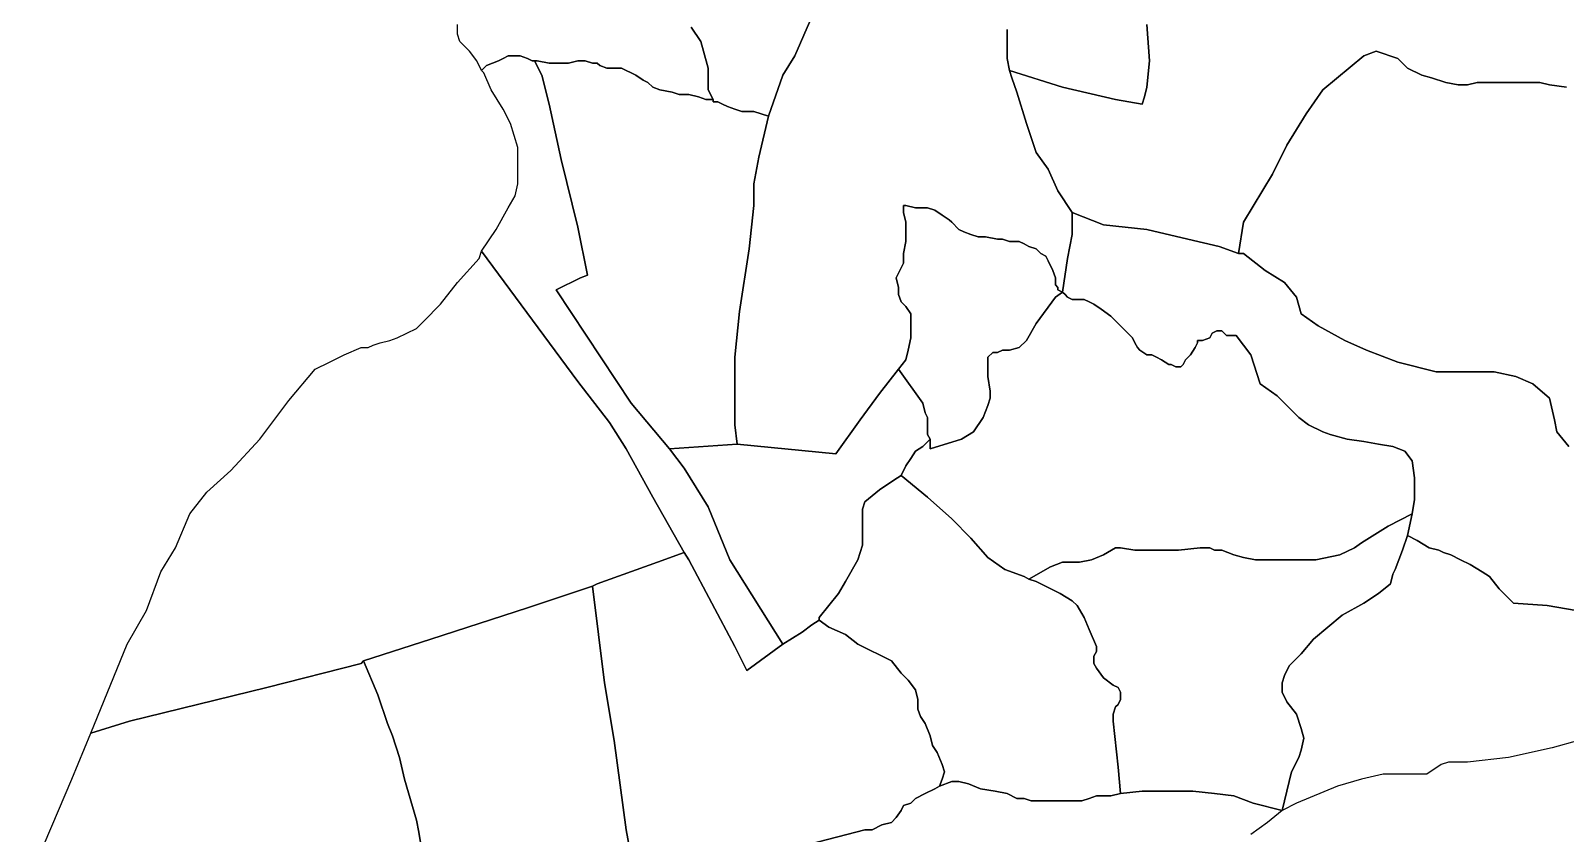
# Model space of a CAD drawing. Extents: x 44 to 244, y 26 to 170.
# Drawn here: x 92.3 to 146.2, y 92.1 to 120.3 of the extents above; entities that cross this region are included whole.
import ezdxf

# ---------------------------------------------------------------- set-up
doc = ezdxf.new("R2010")
doc.units = 0
doc.layers.add('BORO', color=7, linetype='CONTINUOUS')

msp = doc.modelspace()

# ---------------------------------------------------------------- linework, layer by layer
at = {"layer": 'BORO', "color": 2}
for points in [[(116.251937, 117.846556), (115.997926, 117.846556), (115.743916, 117.93123), (115.405235, 118.015904), (115.066554, 118.015904), (114.812547, 118.100581), (114.389196, 118.185255), (114.135186, 118.269928), (113.965845, 118.439279), (113.796505, 118.523953), (113.542494, 118.693304), (113.373154, 118.777978), (113.203817, 118.862651), (113.034477, 118.947329), (112.780466, 118.947329), (112.526456, 118.947329), (112.272445, 119.032002), (112.187775, 119.116676), (112.018434, 119.116676), (111.764424, 119.201353), (111.510417, 119.201353), (111.171736, 119.116676), (110.748385, 119.116676), (110.494374, 119.116676), (110.071023, 119.201353), (109.986353, 119.201353), (109.901683, 119.201353), (109.732346, 119.286027), (109.478336, 119.370701), (109.308995, 119.370701), (109.054985, 119.370701), (108.885644, 119.286027), (108.716304, 119.201353), (108.292953, 119.032002), (108.123616, 118.862651), (107.954276, 119.201353), (107.700265, 119.540052), (107.446254, 119.794076), (107.361584, 119.87875), (107.276914, 120.132775), (107.276914, 120.471473)], [(115.489905, 120.3868), (115.828586, 119.87875), (115.913256, 119.540052), (116.082597, 118.947329), (116.082597, 118.185255), (116.251937, 117.846556), (116.251937, 117.761879), (116.421277, 117.761879), (116.590618, 117.677205), (116.759955, 117.592531), (117.013965, 117.507854), (117.267976, 117.42318), (117.437316, 117.42318), (117.691327, 117.42318), (117.945337, 117.338507), (118.199348, 117.253833), (117.860667, 115.814359), (117.691327, 114.882937), (117.691327, 114.120863), (117.521986, 112.596715), (117.183306, 110.39517), (117.013965, 108.786348), (117.013965, 106.415455), (117.098636, 105.738055), (114.727877, 105.568704), (113.373154, 107.177526), (110.748385, 111.157244), (111.595087, 111.58062), (111.849094, 111.665293), (111.510417, 113.358789), (110.917725, 115.729685), (110.494374, 117.677205), (110.240364, 118.693304), (109.986353, 119.201353), (110.071023, 119.201353), (110.494374, 119.116676), (110.748385, 119.116676), (111.171736, 119.116676), (111.510417, 119.201353), (111.764424, 119.201353), (112.018434, 119.116676), (112.187775, 119.116676), (112.272445, 119.032002), (112.526456, 118.947329), (112.780466, 118.947329), (113.034477, 118.947329), (113.203817, 118.862651), (113.373154, 118.777978), (113.542494, 118.693304), (113.796505, 118.523953), (113.965845, 118.439279), (114.135186, 118.269928), (114.389196, 118.185255), (114.812547, 118.100581), (115.066554, 118.015904), (115.405235, 118.015904), (115.743916, 117.93123), (115.997926, 117.846556), (116.251937, 117.846556)], [(119.638738, 120.556151), (119.130717, 119.370701), (118.707366, 118.693304), (118.199348, 117.253833), (117.945337, 117.338507), (117.691327, 117.42318), (117.437316, 117.42318), (117.267976, 117.42318), (117.013965, 117.507854), (116.759955, 117.592531), (116.590618, 117.677205), (116.421277, 117.761879), (116.251937, 117.761879), (116.251937, 117.846556), (116.082597, 118.185255), (116.082597, 118.947329), (115.913256, 119.540052), (115.828586, 119.87875), (115.489905, 120.3868)], [(126.58168, 120.302126), (126.58168, 119.286027), (126.66635, 118.862651), (126.75102, 118.60863), (126.92036, 118.100581), (127.259038, 116.999808), (127.597718, 115.98371), (128.021069, 115.390986), (128.35975, 114.628912), (128.867768, 113.866838), (128.867768, 113.443463), (128.867768, 113.104764), (128.698427, 112.258016), (128.529091, 111.07257), (128.35975, 111.157244), (128.35975, 111.241918), (128.27508, 111.326595), (128.27508, 111.58062), (128.19041, 111.834644), (128.021069, 112.173343), (127.936399, 112.34269), (127.767059, 112.427367), (127.597718, 112.596715), (127.343708, 112.681392), (127.174367, 112.766066), (127.005027, 112.850739), (126.83569, 112.850739), (126.66635, 112.850739), (126.412339, 112.935417), (126.242999, 112.935417), (125.819648, 113.02009), (125.565637, 113.02009), (125.311627, 113.104764), (125.05762, 113.189441), (124.888279, 113.274115), (124.634269, 113.52814), (124.549598, 113.612814), (124.295588, 113.782165), (124.041577, 113.951512), (123.787567, 114.036189), (123.618226, 114.036189), (123.364219, 114.036189), (123.025539, 114.120863), (122.940868, 114.120863), (122.940868, 113.866838), (123.025539, 113.52814), (123.025539, 112.850739), (122.940868, 112.427367), (122.940868, 112.088665), (122.686858, 111.58062), (122.771528, 111.241918), (122.771528, 110.987893), (122.856198, 110.733868), (123.025539, 110.564521), (123.194879, 110.310496), (123.194879, 110.056471), (123.194879, 109.463748), (123.110209, 109.040373), (123.025539, 108.701674), (122.771528, 108.362976), (122.094166, 107.516228), (121.416808, 106.584803), (120.570106, 105.399357), (117.098635, 105.738055), (117.013965, 106.415455), (117.013965, 108.786348), (117.183306, 110.39517), (117.521986, 112.596715), (117.691327, 114.120863), (117.691327, 114.882937), (117.860667, 115.814359), (118.199348, 117.253833), (118.707366, 118.693304), (119.130717, 119.370701), (119.638738, 120.556151)], [(131.49254, 120.471473), (131.577211, 119.201353), (131.49254, 118.269928), (131.40787, 117.93123), (131.3232, 117.677205), (130.391828, 117.846556), (128.529091, 118.269928), (126.66635, 118.862651), (126.58168, 119.286027), (126.58168, 120.302126)], [(146.225122, 118.269928), (145.632435, 118.354606), (145.293754, 118.439279), (144.955073, 118.439279), (144.531722, 118.439279), (144.193041, 118.439279), (143.854364, 118.439279), (143.431013, 118.439279), (143.092332, 118.439279), (142.753652, 118.354606), (142.414971, 118.354606), (141.991623, 118.439279), (141.483602, 118.60863), (141.144921, 118.693304), (140.6369, 118.947329), (140.298223, 119.286027), (139.536191, 119.540052), (139.11284, 119.370701), (137.67345, 118.185255), (137.080763, 117.338507), (136.403401, 116.237734), (135.89538, 115.221635), (134.879341, 113.52814), (134.710001, 112.427367), (134.032639, 112.681392), (132.93193, 112.935417), (131.49254, 113.274115), (129.96848, 113.443463), (128.867768, 113.866838), (128.35975, 114.628912), (128.021069, 115.390986), (127.597718, 115.98371), (127.259038, 116.999808), (126.92036, 118.100581), (126.75102, 118.60863), (126.66635, 118.862651), (128.529091, 118.269928), (130.391828, 117.846556), (131.3232, 117.677205), (131.40787, 117.93123), (131.49254, 118.269928), (131.577211, 119.201353), (131.49254, 120.471473)], [(109.986353, 119.201353), (110.240364, 118.693304), (110.494374, 117.677205), (110.917725, 115.729685), (111.510417, 113.358789), (111.849094, 111.665293), (111.595087, 111.58062), (110.748385, 111.157244), (113.373154, 107.177526), (114.727877, 105.568704), (115.235895, 104.891307), (116.082597, 103.53651), (116.844625, 101.673664), (118.707366, 98.710044), (117.437316, 97.778623), (117.013965, 98.625371), (115.405235, 101.673664), (115.235895, 101.927688), (114.135186, 103.875209), (113.203817, 105.568704), (112.611126, 106.500129), (111.510417, 107.9396), (108.123616, 112.512041), (108.631634, 113.274115), (109.054985, 114.036189), (109.308995, 114.459561), (109.393665, 114.882937), (109.393665, 115.729685), (109.393665, 116.153057), (109.139655, 116.999808), (108.885644, 117.507854), (108.462293, 118.185255), (108.208283, 118.777978), (108.123616, 118.862651), (108.292953, 119.032002), (108.716304, 119.201353), (108.885644, 119.286027), (109.054985, 119.370701), (109.308995, 119.370701), (109.478336, 119.370701), (109.732346, 119.286027), (109.901683, 119.201353), (109.986353, 119.201353)], [(146.309793, 105.653381), (145.886442, 106.161431), (145.801771, 106.584803), (145.632435, 107.346877), (145.039743, 107.854926), (144.447052, 108.108951), (143.685024, 108.278299), (142.838322, 108.278299), (141.652942, 108.278299), (140.298223, 108.617), (139.19751, 109.040373), (138.435482, 109.379071), (137.50411, 109.88712), (136.911422, 110.310496), (136.742082, 110.903219), (136.318731, 111.411269), (135.641369, 111.834644), (134.879341, 112.427367), (134.710001, 112.427367), (134.879341, 113.52814), (135.89538, 115.221635), (136.403401, 116.237734), (137.080763, 117.338507), (137.67345, 118.185255), (139.11284, 119.370701), (139.536191, 119.540052), (140.298223, 119.286027), (140.6369, 118.947329), (141.144921, 118.693304), (141.483602, 118.60863), (141.991623, 118.439279), (142.414971, 118.354606), (142.753651, 118.354606), (143.092332, 118.439279), (143.431013, 118.439279), (143.854364, 118.439279), (144.193041, 118.439279), (144.531722, 118.439279), (144.955073, 118.439279), (145.293754, 118.439279), (145.632435, 118.354606), (146.225122, 118.269928)], [(128.529091, 111.07257), (128.27508, 110.903219), (127.597718, 109.971798), (127.259038, 109.379071), (127.005027, 109.12505), (126.66635, 109.040373), (126.412339, 109.040373), (126.242999, 108.955699), (126.073658, 108.955699), (125.904318, 108.786348), (125.904318, 108.44765), (125.904318, 108.108951), (125.988988, 107.600902), (125.988988, 107.346877), (125.904318, 107.092852), (125.734978, 106.66948), (125.396297, 106.161431), (124.972949, 105.907406), (123.872237, 105.568704), (123.872237, 105.653381), (123.872237, 105.907406), (123.787567, 106.076754), (123.787567, 106.330778), (123.787567, 106.66948), (123.702897, 106.838828), (123.618226, 107.177526), (122.771528, 108.362976), (123.025539, 108.701674), (123.110209, 109.040373), (123.194879, 109.463748), (123.194879, 110.056471), (123.194879, 110.310496), (123.025539, 110.564521), (122.856198, 110.733868), (122.771528, 110.987893), (122.771528, 111.241918), (122.686858, 111.58062), (122.940868, 112.088665), (122.940868, 112.427367), (123.025539, 112.85074), (123.025539, 113.52814), (122.940868, 113.866838), (122.940868, 114.120863), (123.025539, 114.120863), (123.364219, 114.036189), (123.618226, 114.036189), (123.787567, 114.036189), (124.041577, 113.951512), (124.295588, 113.782165), (124.549598, 113.612814), (124.634269, 113.52814), (124.888279, 113.274115), (125.05762, 113.189441), (125.311627, 113.104764), (125.565637, 113.02009), (125.819648, 113.02009), (126.242999, 112.935417), (126.412339, 112.935417), (126.66635, 112.850739), (126.83569, 112.850739), (127.005027, 112.850739), (127.174367, 112.766066), (127.343708, 112.681392), (127.597718, 112.596715), (127.767059, 112.427367), (127.936399, 112.34269), (128.021069, 112.173343), (128.19041, 111.834644), (128.27508, 111.58062), (128.27508, 111.326595), (128.35975, 111.241918), (128.35975, 111.157244), (128.529091, 111.07257)], [(146.563803, 99.895494), (145.547764, 100.064842), (144.362382, 100.149515), (143.854364, 100.657565), (143.515683, 101.08094), (143.261673, 101.250291), (142.838322, 101.504313), (142.499641, 101.673664), (142.160964, 101.843015), (141.906953, 101.927688), (141.737613, 102.012362), (141.398932, 102.097039), (140.975581, 102.351064), (140.6369, 102.520411), (140.806241, 103.282485), (140.890911, 103.790535), (140.890911, 104.129233), (140.890911, 104.552609), (140.806241, 105.145332), (140.552234, 105.48403), (140.128883, 105.653381), (139.620861, 105.738055), (139.11284, 105.822729), (138.520152, 105.907406), (137.927461, 106.076754), (137.67345, 106.161431), (137.165429, 106.415455), (136.826752, 106.66948), (136.318731, 107.177526), (136.06472, 107.431551), (135.472029, 107.854926), (135.133352, 108.871025), (134.62533, 109.548422), (134.45599, 109.548422), (134.28665, 109.548422), (134.20198, 109.633096), (134.117309, 109.717773), (133.947969, 109.717773), (133.778629, 109.633096), (133.693962, 109.463748), (133.439951, 109.379071), (133.270611, 109.379071), (133.270611, 109.294397), (133.185941, 109.12505), (133.0166, 108.871025), (132.84726, 108.701674), (132.76259, 108.532323), (132.67792, 108.44765), (132.508579, 108.44765), (132.339239, 108.532323), (132.254569, 108.532323), (132.000562, 108.701674), (131.831221, 108.786348), (131.661881, 108.871025), (131.49254, 108.871025), (131.23853, 109.040373), (131.15386, 109.12505), (131.069189, 109.294397), (130.984519, 109.463748), (130.899849, 109.548422), (130.222491, 110.225822), (129.88381, 110.479847), (129.6298, 110.649195), (129.460459, 110.733868), (129.291119, 110.818545), (129.121778, 110.818545), (128.867768, 110.818545), (128.698427, 110.903219), (128.613761, 110.987893), (128.529091, 111.07257), (128.698427, 112.258016), (128.867768, 113.104764), (128.867768, 113.443463), (128.867768, 113.866838), (129.96848, 113.443463), (131.49254, 113.274115), (132.93193, 112.935417), (134.032639, 112.681392), (134.710001, 112.427367)], [(115.235895, 101.927688), (114.304526, 101.58899), (112.187775, 100.826916), (112.018434, 100.742242), (109.732346, 99.980168), (106.345545, 98.879395), (103.974784, 98.117321), (103.890113, 98.032648), (100.587983, 97.1859), (95.761792, 96.00045), (94.407073, 95.577078), (95.677122, 98.710044), (96.35448, 99.895494), (96.862501, 101.250291), (97.370523, 102.097039), (97.878544, 103.282485), (98.471232, 104.044559), (99.317933, 104.806634), (100.333972, 105.907406), (101.350015, 107.262203), (102.281383, 108.362976), (102.789404, 108.617), (103.297422, 108.871025), (103.890113, 109.12505), (104.144124, 109.12505), (104.313464, 109.209724), (104.567475, 109.294397), (104.906152, 109.379071), (105.160163, 109.463748), (105.498844, 109.633096), (105.837524, 109.802447), (106.091535, 110.056471), (106.684223, 110.649195), (107.276914, 111.411269), (108.038946, 112.258016), (108.123616, 112.512041), (111.510417, 107.9396), (112.611126, 106.500129), (113.203817, 105.568704), (114.135186, 103.875209), (115.235895, 101.927688)], [(134.710001, 112.427367), (134.879341, 112.427367), (135.641369, 111.834644), (136.318731, 111.411269), (136.742082, 110.903219), (136.911422, 110.310496), (137.50411, 109.88712), (138.435482, 109.379071), (139.19751, 109.040373), (140.298223, 108.617), (141.652942, 108.278299), (142.838322, 108.278299), (143.685024, 108.278299), (144.447052, 108.108951), (145.039743, 107.854926), (145.632435, 107.346877), (145.801771, 106.584803), (145.886442, 106.161431), (146.309793, 105.653381)], [(140.806241, 103.282485), (139.959542, 102.85911), (139.02817, 102.266387), (138.774163, 102.097039), (138.266142, 101.843014), (137.41944, 101.673664), (136.657412, 101.673664), (135.89538, 101.673664), (135.302692, 101.673664), (134.879341, 101.758337), (134.54066, 101.843014), (134.117309, 102.012362), (133.863299, 102.012362), (133.693962, 102.097039), (133.355281, 102.097039), (132.593249, 102.012362), (131.069189, 102.012362), (130.561168, 102.097039), (130.391828, 102.097039), (129.96848, 101.843014), (129.545129, 101.673664), (129.121778, 101.58899), (128.529091, 101.58899), (128.10574, 101.419639), (127.343708, 100.996267), (127.174367, 101.08094), (126.497009, 101.334965), (125.904318, 101.758337), (125.311627, 102.435738), (124.634269, 103.113134), (123.787567, 103.875209), (122.856198, 104.637283), (123.025539, 104.975981), (123.194879, 105.230006), (123.364219, 105.48403), (123.618226, 105.653381), (123.872237, 105.907406), (123.872237, 105.653381), (123.872237, 105.568704), (124.972949, 105.907406), (125.396297, 106.161431), (125.734978, 106.66948), (125.904318, 107.092852), (125.988988, 107.346877), (125.988988, 107.600902), (125.904318, 108.108951), (125.904318, 108.447649), (125.904318, 108.786348), (126.073658, 108.955699), (126.242999, 108.955699), (126.412339, 109.040373), (126.66635, 109.040373), (127.005027, 109.12505), (127.259038, 109.379071), (127.597718, 109.971798), (128.27508, 110.903219), (128.529091, 111.07257), (128.613761, 110.987893), (128.698427, 110.903219), (128.867768, 110.818545), (129.121778, 110.818545), (129.291119, 110.818545), (129.460459, 110.733868), (129.6298, 110.649194), (129.88381, 110.479847), (130.222491, 110.225822), (130.899849, 109.548422), (130.984519, 109.463748), (131.069189, 109.294397), (131.15386, 109.12505), (131.23853, 109.040373), (131.49254, 108.871025), (131.661881, 108.871025), (131.831221, 108.786348), (132.000562, 108.701674), (132.254569, 108.532323), (132.339239, 108.532323), (132.508579, 108.447649), (132.67792, 108.447649), (132.76259, 108.532323), (132.84726, 108.701674), (133.0166, 108.871025), (133.185941, 109.12505), (133.270611, 109.294397), (133.270611, 109.379071), (133.439951, 109.379071), (133.693962, 109.463748), (133.778629, 109.633096), (133.947969, 109.717773), (134.117309, 109.717773), (134.20198, 109.633096), (134.28665, 109.548422), (134.45599, 109.548422), (134.62533, 109.548422), (135.133352, 108.871025), (135.472029, 107.854926), (136.06472, 107.431551), (136.318731, 107.177526), (136.826752, 106.66948), (137.165429, 106.415455), (137.67345, 106.161431), (137.927461, 106.076754), (138.520152, 105.907406), (139.11284, 105.822729), (139.620861, 105.738055), (140.128883, 105.653381), (140.552234, 105.48403), (140.806241, 105.145332), (140.890911, 104.552609), (140.890911, 104.129233), (140.890911, 103.790535), (140.806241, 103.282485)], [(123.872237, 105.907406), (123.618226, 105.653381), (123.364219, 105.48403), (123.194879, 105.230006), (123.025539, 104.975981), (122.856198, 104.637283), (122.602188, 104.467932), (122.094166, 104.129233), (121.586149, 103.705861), (121.501479, 103.451836), (121.501479, 103.028461), (121.501479, 102.605089), (121.501479, 102.181713), (121.332138, 101.673664), (120.908787, 100.911589), (120.654777, 100.488217), (120.316096, 100.064842), (119.977419, 99.641469), (119.977419, 99.556792), (119.723408, 99.387445), (119.384727, 99.13342), (118.707366, 98.710044), (116.844625, 101.673664), (116.082597, 103.53651), (115.235895, 104.891307), (114.727877, 105.568704), (117.098635, 105.738055), (120.570106, 105.399357), (121.416808, 106.584803), (122.094166, 107.516228), (122.771528, 108.362976), (123.618226, 107.177526), (123.702897, 106.838828), (123.787567, 106.66948), (123.787567, 106.330778), (123.787567, 106.076754), (123.872237, 105.907406)], [(127.343708, 100.996267), (127.597718, 100.911589), (128.44442, 100.488217), (128.867768, 100.234193), (129.037108, 100.064842), (129.291119, 99.641469), (129.460459, 99.218094), (129.71447, 98.625371), (129.71447, 98.45602), (129.6298, 98.286672), (129.6298, 98.032648), (129.71447, 97.863297), (129.96848, 97.524598), (130.307161, 97.270574), (130.476498, 97.1859), (130.561168, 97.016549), (130.561168, 96.762524), (130.476498, 96.593173), (130.391828, 96.508499), (130.307161, 96.254475), (130.307161, 96.00045), (130.476498, 94.391628), (130.561168, 93.460207), (130.222491, 93.375533), (130.053151, 93.375533), (129.88381, 93.375533), (129.71447, 93.375533), (129.460459, 93.290856), (129.206449, 93.206182), (128.952438, 93.206182), (128.698427, 93.206182), (128.27508, 93.206182), (127.851729, 93.206182), (127.428378, 93.206182), (127.174367, 93.290856), (126.92036, 93.290856), (126.58168, 93.460207), (126.158329, 93.54488), (125.650307, 93.629554), (125.22696, 93.798905), (124.888279, 93.883579), (124.634269, 93.883579), (124.210918, 93.714231), (124.295588, 93.968256), (124.380258, 94.222281), (124.295588, 94.476305), (124.126248, 94.899678), (123.956907, 95.153702), (123.872237, 95.492401), (123.702897, 95.915776), (123.533556, 96.169801), (123.448889, 96.423826), (123.448889, 96.762524), (123.364219, 97.101223), (123.110209, 97.439921), (122.856198, 97.693946), (122.517517, 98.117321), (121.332138, 98.710044), (120.908787, 99.048743), (120.316096, 99.302768), (119.977419, 99.556792), (119.977419, 99.64147), (120.316096, 100.064842), (120.654777, 100.488217), (120.908787, 100.911589), (121.332138, 101.673664), (121.501479, 102.181713), (121.501479, 102.605089), (121.501479, 103.028461), (121.501479, 103.451836), (121.586149, 103.705861), (122.094166, 104.129233), (122.602188, 104.467932), (122.856198, 104.637283), (123.787567, 103.875209), (124.634269, 103.113134), (125.311627, 102.435738), (125.904318, 101.758337), (126.497009, 101.334965), (127.174367, 101.08094), (127.343708, 100.996267)], [(140.6369, 102.520411), (140.467563, 102.012362), (140.213553, 101.334965), (140.128883, 101.165614), (140.044212, 100.826916), (139.620861, 100.488217), (139.11284, 100.149515), (138.350812, 99.726143), (137.33477, 98.879395), (136.911422, 98.371346), (136.488071, 97.94797), (136.318731, 97.609272), (136.234061, 97.355247), (136.234061, 97.016549), (136.403401, 96.67785), (136.742082, 96.254475), (136.911422, 95.746425), (136.996092, 95.407727), (136.911422, 94.984351), (136.826752, 94.73033), (136.572741, 94.222281), (136.403401, 93.54488), (136.234061, 92.867484), (135.218022, 93.121508), (134.54066, 93.375533), (133.863299, 93.460207), (133.101271, 93.54488), (132.339239, 93.54488), (131.3232, 93.54488), (130.561168, 93.460207), (130.476498, 94.391628), (130.307161, 96.00045), (130.307161, 96.254475), (130.391828, 96.508499), (130.476498, 96.593173), (130.561168, 96.762524), (130.561168, 97.016549), (130.476498, 97.1859), (130.307161, 97.270574), (129.96848, 97.524598), (129.71447, 97.863297), (129.6298, 98.032648), (129.6298, 98.286672), (129.71447, 98.45602), (129.71447, 98.625371), (129.460459, 99.218094), (129.291119, 99.64147), (129.037108, 100.064842), (128.867768, 100.234193), (128.44442, 100.488217), (127.597718, 100.911589), (127.343708, 100.996267), (128.10574, 101.419639), (128.529091, 101.58899), (129.121778, 101.58899), (129.545129, 101.673664), (129.96848, 101.843015), (130.391828, 102.097039), (130.561168, 102.097039), (131.069189, 102.012362), (132.593249, 102.012362), (133.355281, 102.097039), (133.693962, 102.097039), (133.863299, 102.012362), (134.117309, 102.012362), (134.54066, 101.843015), (134.879341, 101.758337), (135.302692, 101.673664), (135.89538, 101.673664), (136.657412, 101.673664), (137.41944, 101.673664), (138.266142, 101.843015), (138.774163, 102.097039), (139.02817, 102.266387), (139.959542, 102.85911), (140.806241, 103.282485), (140.6369, 102.520411)], [(146.648473, 95.323053), (145.717101, 95.069029), (144.193041, 94.73033), (142.753652, 94.560979), (142.076293, 94.560979), (141.822283, 94.476305), (141.314262, 94.137603), (141.060251, 94.137603), (140.382893, 94.137603), (139.790202, 94.137603), (139.02817, 93.968256), (138.181472, 93.714231), (136.742082, 93.121508), (136.234061, 92.867484), (136.403401, 93.54488), (136.572741, 94.222281), (136.826752, 94.73033), (136.911422, 94.984351), (136.996092, 95.407727), (136.911422, 95.746425), (136.742082, 96.254475), (136.403401, 96.67785), (136.234061, 97.016549), (136.234061, 97.355247), (136.318731, 97.609272), (136.488071, 97.94797), (136.911422, 98.371346), (137.33477, 98.879395), (138.350812, 99.726143), (139.11284, 100.149515), (139.620861, 100.488217), (140.044212, 100.826916), (140.128883, 101.165614), (140.213553, 101.334965), (140.467563, 102.012362), (140.6369, 102.520411), (140.975581, 102.351064), (141.398932, 102.097039), (141.737613, 102.012362), (141.906953, 101.927688), (142.160964, 101.843014), (142.499641, 101.673664), (142.838322, 101.504313), (143.261673, 101.250291), (143.515683, 101.08094), (143.854364, 100.657565), (144.362382, 100.149515), (145.547764, 100.064842), (146.563803, 99.895494)], [(113.711835, 89.395815), (113.203817, 92.190083), (112.780466, 95.323053), (112.441785, 97.355247), (112.018434, 100.742242), (112.187775, 100.826916), (114.304526, 101.58899), (115.235895, 101.927688), (115.405235, 101.673664), (117.013965, 98.625371), (117.437316, 97.778623), (118.707366, 98.710044)], [(106.006865, 91.59736), (105.922195, 92.105409), (105.837524, 92.528782), (105.414173, 93.968256), (105.244833, 94.73033), (104.990822, 95.492401), (104.821482, 95.915776), (104.482805, 96.931875), (103.974784, 98.117321), (106.345546, 98.879395), (109.732346, 99.980168), (112.018434, 100.742242), (112.441785, 97.355247), (112.780466, 95.323053), (113.203817, 92.190083), (113.711835, 89.395815)], [(118.707366, 98.710044), (119.384727, 99.13342), (119.723408, 99.387445), (119.977419, 99.556792), (120.316096, 99.302768), (120.908787, 99.048743), (121.332138, 98.710044), (122.517517, 98.117321), (122.856198, 97.693946), (123.110209, 97.439921), (123.364219, 97.101223), (123.448889, 96.762524), (123.448889, 96.423826), (123.533556, 96.169801), (123.702897, 95.915776), (123.872237, 95.492401), (123.956907, 95.153702), (124.126248, 94.899678), (124.295588, 94.476305), (124.380258, 94.222281), (124.295588, 93.968256), (124.210918, 93.714231), (124.041577, 93.629554), (123.702897, 93.460207), (123.364219, 93.290856), (123.194879, 93.121508), (122.940868, 93.036831), (122.856198, 92.867484), (122.686858, 92.613459), (122.517517, 92.444108), (122.178837, 92.359434), (121.840156, 92.190083), (121.586149, 92.190083), (119.638738, 91.682034)], [(92.290321, 90.581261), (93.729711, 93.968256), (94.407073, 95.577078), (95.761792, 96.00045), (100.587983, 97.1859), (103.890113, 98.032648), (103.974784, 98.117321), (104.482805, 96.931875), (104.821482, 95.915776), (104.990822, 95.492401), (105.244833, 94.73033), (105.414173, 93.968256), (105.837524, 92.528782), (105.922195, 92.105409), (106.006865, 91.59736)], [(119.638738, 91.682034), (121.586149, 92.190083), (121.840156, 92.190083), (122.178837, 92.359434), (122.517517, 92.444108), (122.686858, 92.613459), (122.856198, 92.867484), (122.940868, 93.036831), (123.194879, 93.121508), (123.364219, 93.290856), (123.702897, 93.460207), (124.041577, 93.629554), (124.210918, 93.714231), (124.634269, 93.883579), (124.888279, 93.883579), (125.22696, 93.798905), (125.650308, 93.629554), (126.158329, 93.54488), (126.58168, 93.460207), (126.92036, 93.290856), (127.174367, 93.290856), (127.428378, 93.206182), (127.851729, 93.206182), (128.27508, 93.206182), (128.698427, 93.206182), (128.952438, 93.206182), (129.206449, 93.206182), (129.460459, 93.290856), (129.71447, 93.375533), (129.88381, 93.375533), (130.053151, 93.375533), (130.222491, 93.375533), (130.561168, 93.460207)], [(130.561168, 93.460207), (131.3232, 93.54488), (132.339239, 93.54488), (133.10127, 93.54488), (133.863299, 93.460207), (134.54066, 93.375533), (135.218022, 93.121508), (136.234061, 92.867484), (135.726039, 92.444108), (135.133352, 92.020736)]]:
    msp.add_lwpolyline(points, dxfattribs=at)

doc.saveas('drawing.dxf')
